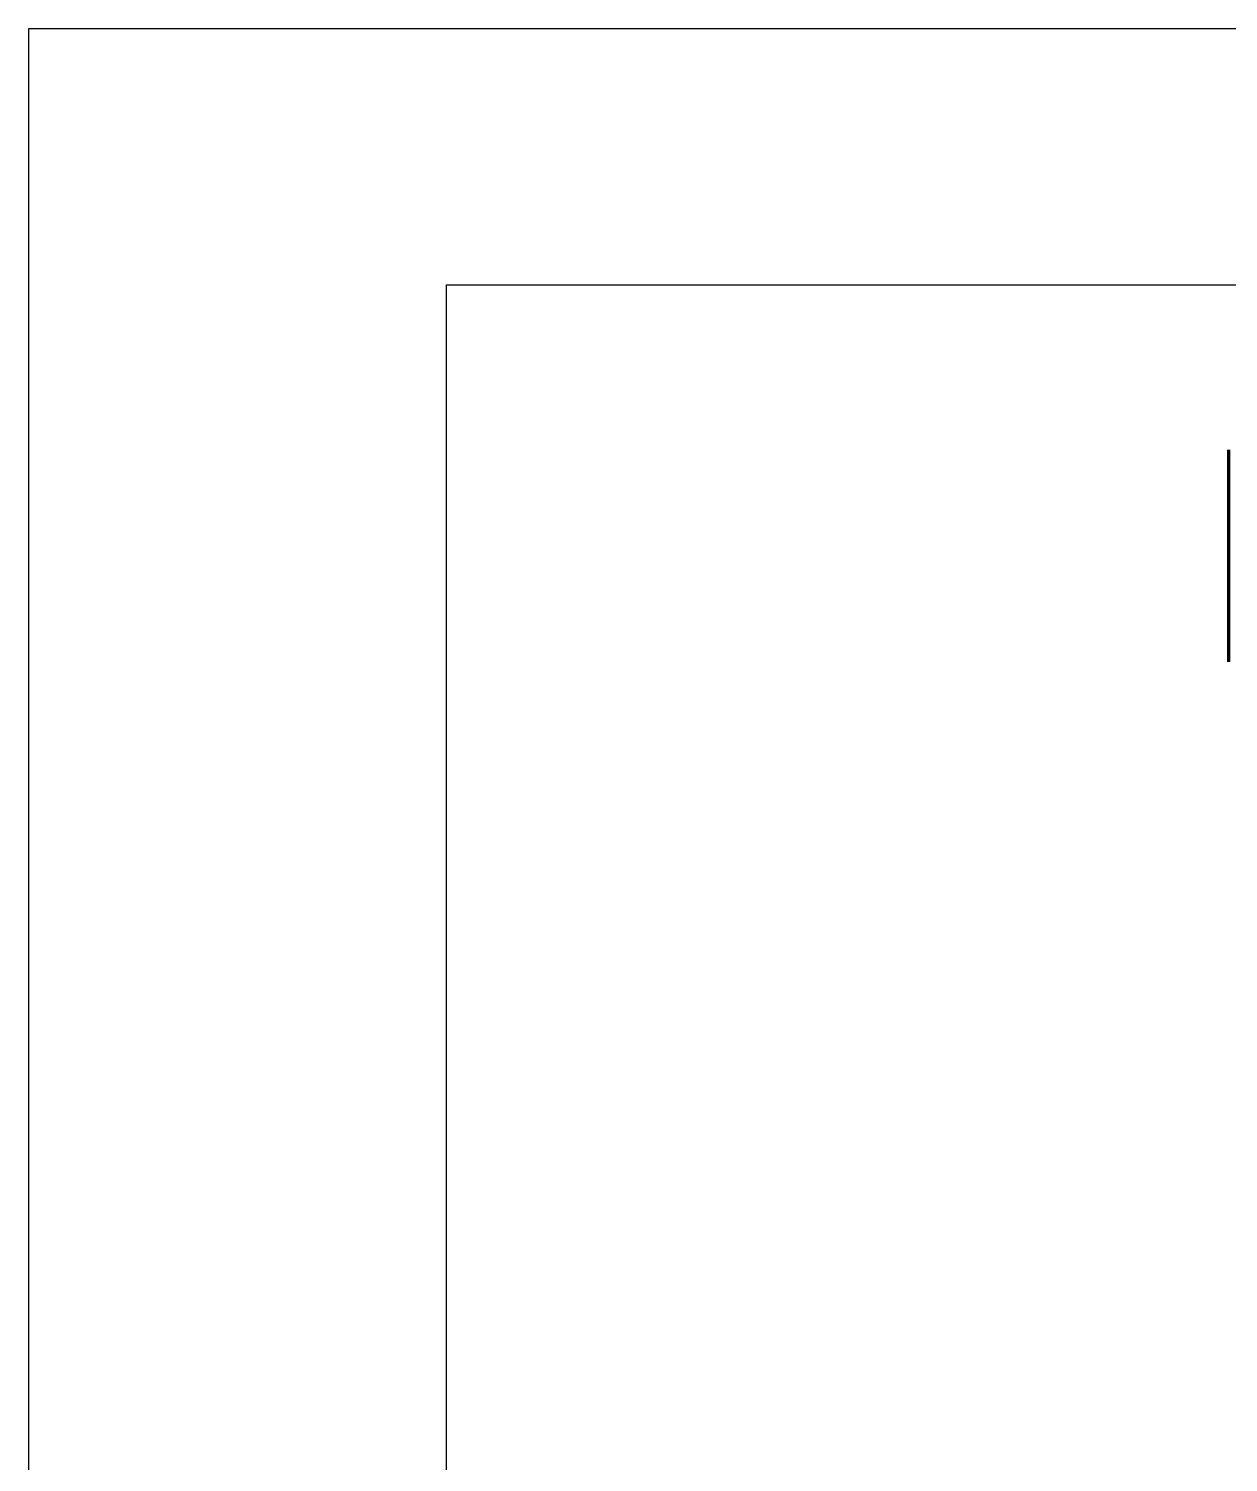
# Model space of a CAD drawing. Extents: x 40217 to 40811, y 11735 to 12155.
# Drawn here: x 40216.8 to 40305.8, y 12048.8 to 12155.1 of the extents above; entities that cross this region are included whole.
import ezdxf

# ---------------------------------------------------------------- set-up
doc = ezdxf.new("R2010")
doc.units = 0
doc.header["$LTSCALE"] = 7
doc.header["$MEASUREMENT"] = 0
doc.linetypes.add('CENTER', pattern=[2, 1.25, -0.25, 0.25, -0.25])
doc.layers.get('0').update_dxf_attribs({"color": 2, "linetype": 'CONTINUOUS'})
doc.layers.add('1', color=1, linetype='CENTER')

# ---------------------------------------------------------------- blocks, each defined once
blk = doc.blocks.new('BORDER')
for p, q in [((1, 1), (0, 1)), ((0, 1), (0, 0))]:
    blk.add_line(p, q)

msp = doc.modelspace()

# ---------------------------------------------------------------- linework, layer by layer
at = {"color": 4}
for p, q in [((40247.77103, 12136.11559), (40796.77103, 12136.11559)), ((40247.77103, 11746.11559), (40247.77103, 12136.11559))]:
    msp.add_line(p, q, dxfattribs=at)
at = {"layer": '1', "color": 7, "linetype": 'Continuous', "lineweight": 70}
msp.add_line((40305.79719, 12123.8824), (40305.79719, 12108.15409), dxfattribs=at)

# ---------------------------------------------------------------- block references
at = {"xscale": 594, "yscale": 420, "zscale": 594}
msp.add_blockref('BORDER', (40216.77103, 11735.11559), dxfattribs=at)

doc.saveas('drawing.dxf')
